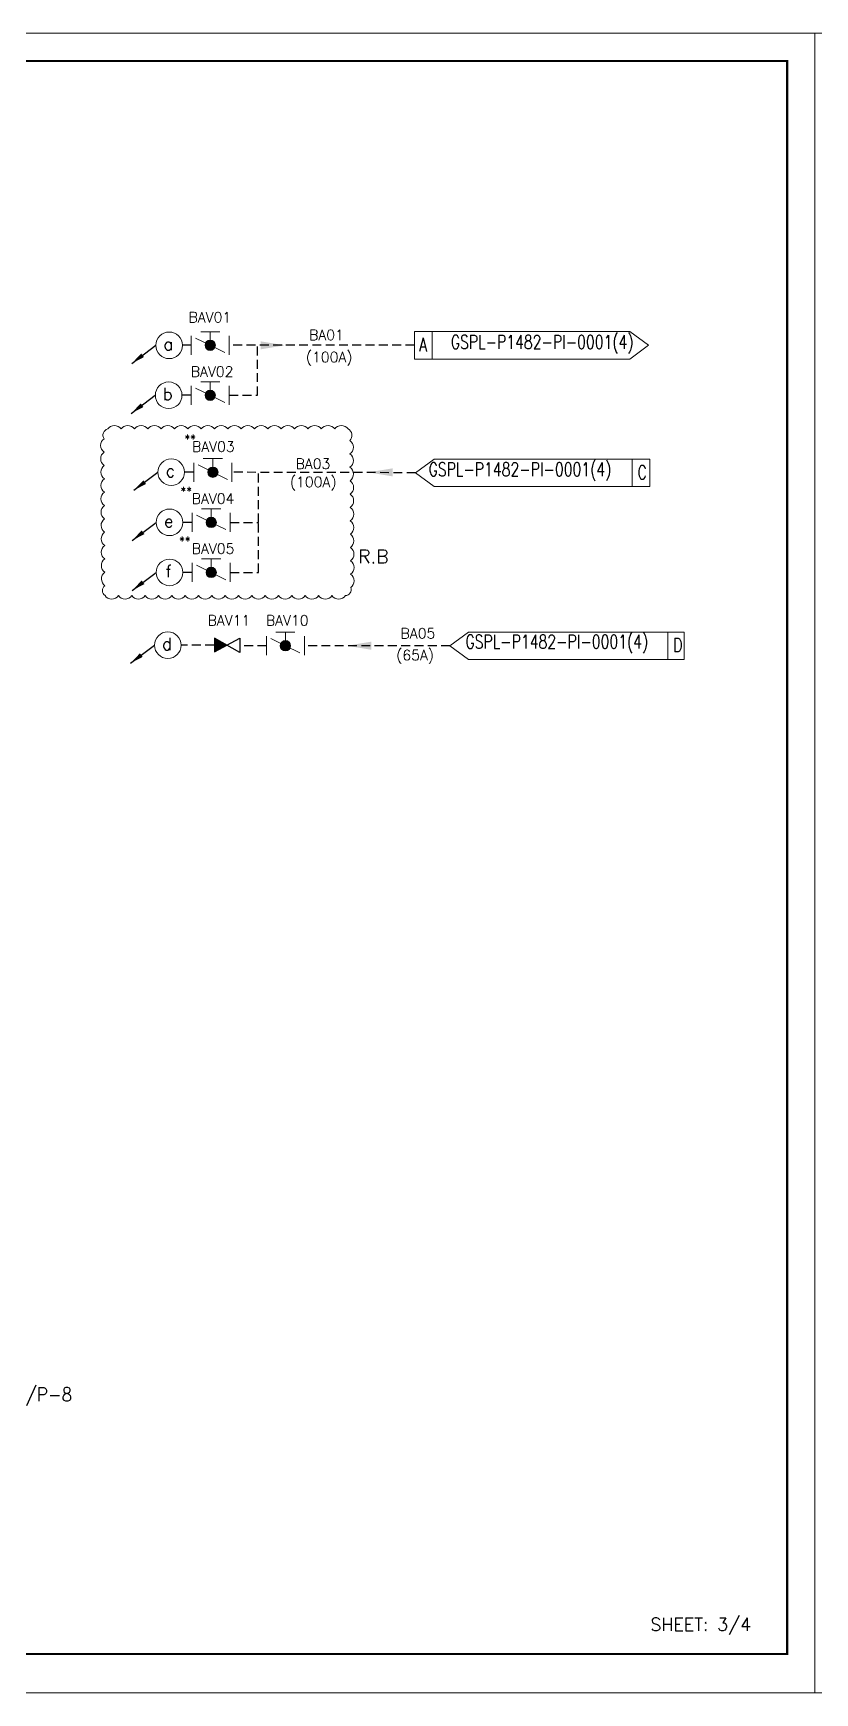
# Model space of a CAD drawing. Header units: millimetres. Extents: x 1638 to 3309, y -435 to 1865.
# Drawn here: x 2751.9 to 2891.9, y -434.9 to -137.9 of the extents above; entities that cross this region are included whole.
import ezdxf

# ---------------------------------------------------------------- set-up
doc = ezdxf.new("R2010")
doc.units = ezdxf.units.MM
doc.linetypes.add('DASHEDX2', pattern=[1.5, 1, -0.5])
doc.linetypes.add('HIDDEN', pattern=[9.525, 6.35, -3.175])
for name, color, linetype, lineweight in [('ballast', 1, 'HIDDEN', 25), ('NEW MODIF. TEXT', 1, 'Continuous', 13), ('Piping-Primary System', 8, 'Continuous', 15), ('R.B', 6, 'Continuous', 0), ('Template', 7, 'Continuous', 0), ('VALVES', 7, 'Continuous', 15)]:
    doc.layers.add(name, color=color, linetype=linetype, lineweight=lineweight)
doc.layers.add('Ballst existing', color=1, linetype='DASHEDX2')
doc.layers.add('TEXT', color=4, linetype='Continuous')
doc.styles.add('ROMANS', font='ROMANS.SHX')
doc.styles.add('SEDS_Romans', font='romans.shx')
doc.dimstyles.new('S1', dxfattribs={"dimtxt": 2, "dimasz": 2, "dimexe": 0.6, "dimexo": 0.7, "dimgap": 0.5, "dimtad": 1, "dimdec": 0, "dimtxsty": 'ROMANS', "dimcen": 0, "dimclrd": 1, "dimclre": 1, "dimclrt": 1, "dimadec": 0, "dimazin": 0, "dimtfac": 1, "dimtdec": 0, "dimtmove": 0, "dimatfit": 3, "dimfxl": 1, "dimlwd": -1, "dimlwe": -1, "dimarcsym": 1})

# ---------------------------------------------------------------- blocks, each defined once
blk = doc.blocks.new('Arrow ex')
at = {"layer": 'Ballst existing'}
blk.add_solid([(0, -0.59), (-3.53, 0), (0, 0.59)], dxfattribs=at)
blk.add_solid([(0, -0.59), (-3.53, 0), (0, 0.59)], dxfattribs=at)
blk = doc.blocks.new('BUT_VLV')
h = blk.add_hatch(color=1)
h.paths.add_polyline_path([(5038.49, -990.7, 0.116434), (5038.23, -989.63), (5036.09, -990.7), (5033.95, -991.77, 0.791418)])
h.paths.add_polyline_path([(5036.09, -990.7), (5038.23, -989.63, 0.284079), (5036.09, -988.3)])
h.paths.add_polyline_path([(5036.09, -988.3, 0.414214), (5033.7, -990.7, 0.116434), (5033.95, -991.77), (5036.09, -990.7)])
at = {"color": 1}
blk.add_circle((5036.09, -990.7), 2.4, dxfattribs=at)
at = {"layer": 'Piping-Primary System', "color": 1}
for p, q in [((5027.23, -986.27), (5027.23, -995.13)), ((5031.66, -984.4), (5040.52, -984.4)), ((5042.87, -987.31), (5036.09, -990.7)), ((5042.87, -987.31), (5036.09, -990.7)), ((5044.95, -986.27), (5044.95, -995.13)), ((5029.32, -994.08), (5036.09, -990.7)), ((5029.32, -994.08), (5036.09, -990.7))]:
    blk.add_line(p, q, dxfattribs=at)
blk.add_lwpolyline([(5036.09, -984.4), (5036.09, -990.7)], dxfattribs=at)
blk = doc.blocks.new('A$C72DB4BAD')
at = {"layer": 'TEXT'}
blk.add_leader([(-3.27, -2.97), (0, 0)], dimstyle='S1', override={"dimgap": 0.5, "dimtad": 0}, dxfattribs=at)
blk = doc.blocks.new('A$C2ADF06E2')
at = {"xscale": -1, "rotation": 259.0887627137698}
blk.add_blockref('A$C72DB4BAD', (0, 0), dxfattribs=at)
blk = doc.blocks.new('A$C4D90013A')
at = {"xscale": -1, "rotation": 259.0887627137698}
blk.add_blockref('A$C72DB4BAD', (0, 0), dxfattribs=at)
blk = doc.blocks.new('A$C4CA70C8D')
at = {"layer": 'ballast'}
blk.add_blockref('A$C2ADF06E2', (0, 0), dxfattribs=at)

msp = doc.modelspace()

# ---------------------------------------------------------------- hatches: boundary and pattern name
at = {"layer": 'ballast'}
h = msp.add_hatch(color=1, dxfattribs=at)
h.dxf.hatch_style = 1
h.paths.add_polyline_path([(2784.39, -248.6), (2786.71, -247.35), (2784.39, -246.06)])

# ---------------------------------------------------------------- linework, layer by layer
at = {"layer": 'ballast', "ltscale": 0.25}
for p, q in [((2780.22, -193.73), (2778.66, -193.73)), ((2784.55, -193.73), (2782.71, -193.73)), ((2784.55, -193.73), (2782.71, -193.73)), ((2796.5, -193.73), (2787.04, -193.73)), ((2792.09, -202.67), (2792.09, -193.73)), ((2820.19, -193.73), (2796.5, -193.73)), ((2780.22, -202.67), (2778.57, -202.67)), ((2787.04, -202.67), (2792.09, -202.67)), ((2780.69, -216.43), (2779.04, -216.43)), ((2785.02, -216.43), (2783.18, -216.43)), ((2785.02, -216.43), (2783.18, -216.43)), ((2785.02, -216.45), (2783.18, -216.44)), ((2820.4, -216.53), (2787.51, -216.45)), ((2792.26, -225.41), (2792.26, -216.47)), ((2780.39, -225.41), (2778.73, -225.41)), ((2787.21, -225.41), (2792.26, -225.41)), ((2792.26, -234.36), (2792.26, -225.41)), ((2780.39, -234.36), (2778.73, -234.36)), ((2787.21, -234.36), (2792.26, -234.36)), ((2784.33, -247.39), (2778.42, -247.37)), ((2793.68, -247.49), (2788.96, -247.49)), ((2826.57, -247.49), (2800.5, -247.49))]:
    msp.add_line(p, q, dxfattribs=at)
at = {"layer": 'ballast', "linetype": 'Continuous', "lineweight": 0}
msp.add_lwpolyline([(2764.79, -238.51, 0.520567), (2767.18, -238.51, 0.520567), (2769.57, -238.51, 0.520567), (2771.96, -238.51, 0.520567), (2774.35, -238.51, 0.520567), (2776.74, -238.51, 0.520567), (2779.13, -238.51, 0.520567), (2781.53, -238.51, 0.520567), (2783.92, -238.51, 0.520567), (2786.31, -238.51, 0.520567), (2788.7, -238.51, 0.520567), (2791.09, -238.51, 0.520567), (2793.48, -238.51, 0.520567), (2795.87, -238.51, 0.520567), (2798.26, -238.51, 0.520567), (2800.65, -238.51, 0.520567), (2803.05, -238.51, 0.520567), (2805.44, -238.51, 0.520567), (2807.83, -238.51, 0.520567), (2808.79, -237.08, 0.520567), (2808.77, -234.69, 0.520567), (2808.76, -232.3, 0.520567), (2808.74, -229.91, 0.520567), (2808.73, -227.52, 0.520567), (2808.72, -225.13, 0.520567), (2808.7, -222.74, 0.520567), (2808.69, -220.35, 0.520567), (2808.68, -217.96, 0.520567), (2808.66, -215.56, 0.520567), (2808.65, -213.17, 0.520567), (2808.63, -210.78, 0.520567), (2808.31, -208.7, 0.520567), (2805.92, -208.7, 0.520567), (2803.53, -208.7, 0.520567), (2801.14, -208.7, 0.520567), (2798.75, -208.7, 0.520567), (2796.35, -208.7, 0.520567), (2793.96, -208.7, 0.520567), (2791.57, -208.7, 0.520567), (2789.18, -208.7, 0.520567), (2786.79, -208.7, 0.520567), (2784.4, -208.7, 0.520567), (2782.01, -208.7, 0.520567), (2779.62, -208.7, 0.520567), (2777.23, -208.7, 0.520567), (2774.83, -208.7, 0.520567), (2772.44, -208.7, 0.520567), (2770.05, -208.7, 0.520567), (2767.66, -208.7, 0.520567), (2765.27, -208.7, 0.520567), (2764.62, -210.44, 0.520567), (2764.64, -212.83, 0.520567), (2764.65, -215.22, 0.520567), (2764.67, -217.61, 0.520567), (2764.68, -220, 0.520567), (2764.69, -222.39, 0.520567), (2764.71, -224.78, 0.520567), (2764.72, -227.18, 0.520567), (2764.74, -229.57, 0.520567), (2764.75, -231.96, 0.520567), (2764.76, -234.35, 0.520567), (2764.78, -236.74, 0.520567)], format="xyb", close=True, dxfattribs=at)
at = {"layer": 'ballast'}
msp.add_lwpolyline([(2784.39, -248.6), (2788.96, -246.13), (2788.96, -248.67), (2784.39, -246.13)], close=True, dxfattribs=at)
at = {"layer": 'NEW MODIF. TEXT', "color": 1, "ltscale": 10}
for p, q in [((2823.39, -196.18), (2823.39, -191.27)), ((2859.22, -218.98), (2859.22, -214.08)), ((2865.61, -249.94), (2865.61, -245.04))]:
    msp.add_line(p, q, dxfattribs=at)
for points in [[(2858.8, -196.18), (2820.19, -196.18), (2820.19, -191.27), (2858.8, -191.27), (2862.11, -193.73)], [(2823.71, -218.98), (2862.33, -218.98), (2862.33, -214.08), (2823.71, -214.08), (2820.4, -216.53)], [(2829.88, -249.94), (2868.49, -249.94), (2868.49, -245.04), (2829.88, -245.04), (2826.57, -247.49)]]:
    msp.add_lwpolyline(points, close=True, dxfattribs=at)
at = {"layer": 'R.B', "color": 1, "lineweight": 0}
for centre in [(2776.28, -193.73), (2776.19, -202.67), (2776.65, -216.43), (2776.35, -225.41), (2776.35, -234.36), (2776.04, -247.39)]:
    msp.add_circle(centre, 2.38, dxfattribs=at)
at = {"layer": 'Template', "ltscale": 30}
for points in [[(2474.74, -137.87), (2891.91, -137.87), (2891.91, -434.87), (2474.74, -434.87)], [(2474.74, -137.87), (2891.91, -137.87), (2891.91, -434.87), (2474.74, -434.87)], [(2891.91, -137.87), (3309.08, -137.87), (3309.08, -434.87), (2891.91, -434.87)]]:
    msp.add_lwpolyline(points, close=True, dxfattribs=at)
at = {"layer": 'Template', "const_width": 0.397}
msp.add_lwpolyline([(2886.96, -427.92), (2479.7, -427.92), (2479.7, -142.84), (2886.96, -142.84)], close=True, dxfattribs=at)

# ---------------------------------------------------------------- block references
at = {"xscale": -1.226135022971704, "yscale": 1.226135022971705, "zscale": 1.226135022971705, "rotation": 259.0887627137698}
msp.add_blockref('A$C72DB4BAD', (2774.27, -216.43), dxfattribs=at)
at = {"layer": 'ballast', "xscale": 1.226135022971705, "yscale": 1.226135022971705, "zscale": 1.226135022971705}
for name, p in [('A$C2ADF06E2', (2773.9, -193.73)), ('A$C2ADF06E2', (2773.8, -202.67)), ('A$C4D90013A', (2773.97, -225.41)), ('A$C4D90013A', (2773.97, -234.36)), ('A$C4CA70C8D', (2773.66, -247.39))]:
    msp.add_blockref(name, p, dxfattribs=at)
at = {"layer": 'ballast', "ltscale": 0.05, "yscale": 1.226135022971705, "zscale": 1.226135022971705, "rotation": 180}
for p, xscale in [((2792.65, -193.73), 1.226135022971705), ((2816.32, -216.46), -1.226135022971705), ((2812.47, -247.49), -1.226135022971705)]:
    msp.add_blockref('Arrow ex', p, dxfattribs=dict(at, xscale=xscale))
at = {"layer": 'VALVES', "xscale": -0.3850063972131152, "yscale": 0.3850063972131152, "zscale": 0.3850063972131152}
for p in [(4722.56, 187.7), (4722.56, 178.75), (4723.03, 164.99), (4722.73, 156.01), (4722.73, 147.06), (4736.02, 133.94)]:
    msp.add_blockref('BUT_VLV', p, dxfattribs=at)

# ---------------------------------------------------------------- texts
at = {"color": 8, "linetype": 'Continuous', "style": 'ROMANS', "width": 0.9}
msp.add_text('REFER DWG. No. C3806/P-8', height=2.4419, dxfattribs=at).set_placement((2715.29, -382.7))
at = {"color": 1, "linetype": 'Continuous', "insert": (2812.85, -231.52), "char_height": 2.442, "width": 7.6579, "attachment_point": 5, "style": 'ROMANS'}
msp.add_mtext('R.B', dxfattribs=at)
at = {"layer": 'R.B', "color": 1, "lineweight": 0, "char_height": 2.17, "width": 8.684, "attachment_point": 5, "style": 'SEDS_Romans'}
for s, insert in [('a', (2776.12, -193.5)), ('b', (2776.02, -202.45)), ('c', (2776.49, -216.21)), ('e', (2776.19, -225.18)), ('f', (2776.19, -234.13)), ('d', (2775.88, -247.17))]:
    msp.add_mtext(s, dxfattribs=dict(at, insert=insert))
at = {"layer": 'TEXT', "color": 1, "ltscale": 30, "style": 'SEDS_Romans'}
msp.add_text('SHEET: 3/4', height=2.288, dxfattribs=at).set_placement((2862.46, -423.76))
at = {"layer": 'TEXT', "color": 1, "width": 9.3896, "attachment_point": 5, "style": 'SEDS_Romans'}
for s, insert, char_height in [('BAV01', (2783.57, -188.7), 1.839), ('BA01', (2804.45, -191.86), 1.839), ('(100A)', (2804.94, -196.14), 1.839), ('BAV02', (2783.97, -198.42), 1.839), ('**', (2780.05, -210.46), 1.5), ('BAV03', (2784.19, -211.86), 1.839), ('BA03', (2802.03, -214.93), 1.839), ('**', (2779.34, -219.8), 1.5), ('(100A)', (2802.08, -218.49), 1.839), ('BAV04', (2784.14, -221.16), 1.839), ('**', (2779.1, -228.7), 1.5), ('BAV05', (2784.14, -230.1), 1.839), ('BAV11', (2786.98, -242.96), 1.839), ('BAV10', (2797.43, -242.95), 1.839), ('BA05', (2820.83, -245.27), 1.839), ('(65A)', (2820.33, -249.47), 1.839)]:
    msp.add_mtext(s, dxfattribs=dict(at, insert=insert, char_height=char_height))
at = {"layer": 'TEXT', "color": 1, "ltscale": 10, "char_height": 2.4523, "style": 'ROMANS'}
for s, width, heights, insert, attachment_point in [('{\\Fromans|c0;\\W0.75;A}', 2, [2.61], (2822.45, -192.36), 3), ('{\\Fromans|c0;\\W0.75;GSPL-P1482-PI-0001(4)}', 26.8981, [3], (2859.43, -191.9), 3), ('{\\Fromans|c0;\\W0.75;C}', 2, [2.61], (2861.81, -215.24), 3), ('{\\Fromans|c0;\\W0.75;D}', 2, [2.61], (2866.55, -246.13), 1)]:
    msp.add_mtext_dynamic_manual_height_columns(s, width=width, gutter_width=10, heights=heights, dxfattribs=dict(at, insert=insert, attachment_point=attachment_point))
at = {"layer": 'TEXT', "color": 1, "ltscale": 10}
note = msp.add_mtext_dynamic_manual_height_columns('{\\Fromans|c0;\\W0.75;GSPL-P1482-PI-0001(4)\\P}', width=26.8981, gutter_width=10, heights=[3, 0], dxfattribs=dict(at, insert=(2822.74, -214.69), char_height=2.4523, attachment_point=1, style='ROMANS'))
note = msp.add_mtext_dynamic_manual_height_columns('{\\Fromans|c0;\\W0.75;GSPL-P1482-PI-0001(4)\\P}', width=26.8981, gutter_width=10, heights=[3, 0], dxfattribs=dict(at, insert=(2829.34, -245.53), char_height=2.4523, attachment_point=1, style='ROMANS'))

doc.saveas('drawing.dxf')
